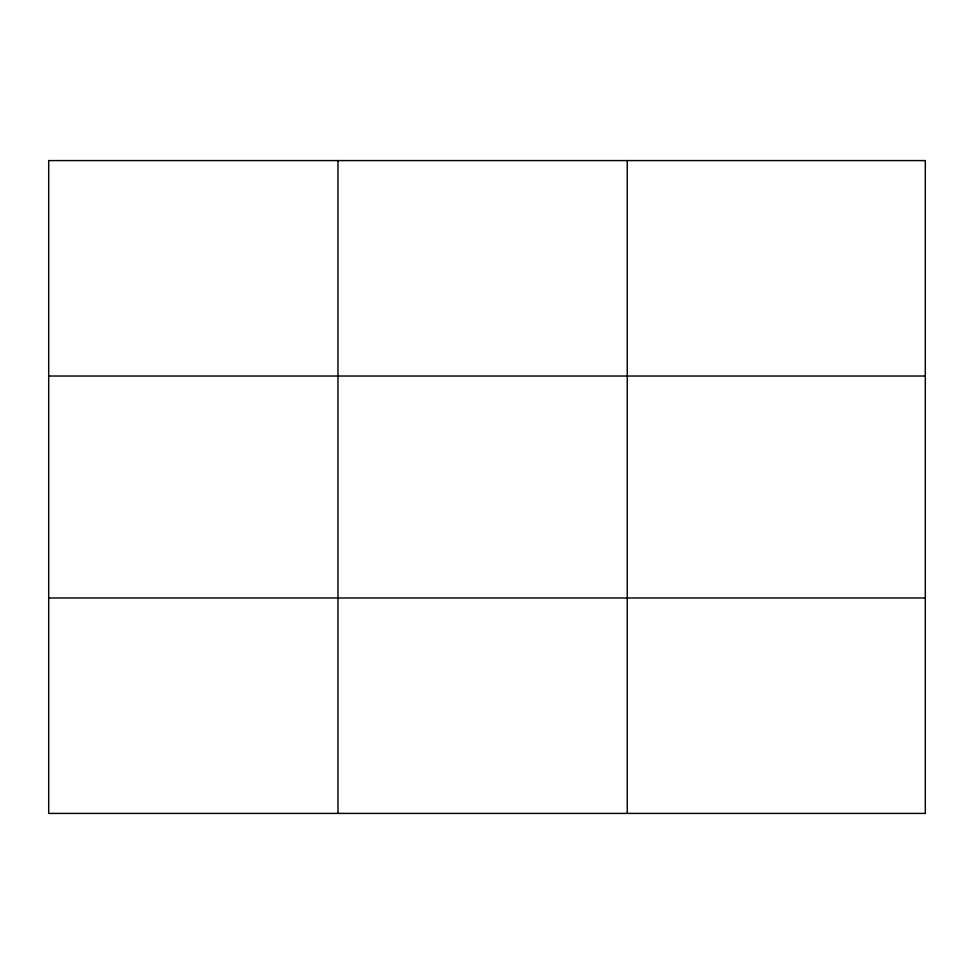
<?xml version="1.0" encoding="UTF-8"?>
<svg xmlns="http://www.w3.org/2000/svg" width="974" height="974" viewBox="0 0 974 974"><rect width="100%" height="100%" fill="white"/><g stroke="black" fill="none" stroke-linecap="round" stroke-linejoin="round"><path stroke-width="1.46" d="M337.978 813.412L337.978 160.588M627.256 813.412L627.256 160.588M48.7 376.025L925.3 376.025M48.7 597.975L925.3 597.975M925.3 160.588L925.3 813.412L48.7 813.412L48.7 160.588L925.3 160.588"/></g></svg>
